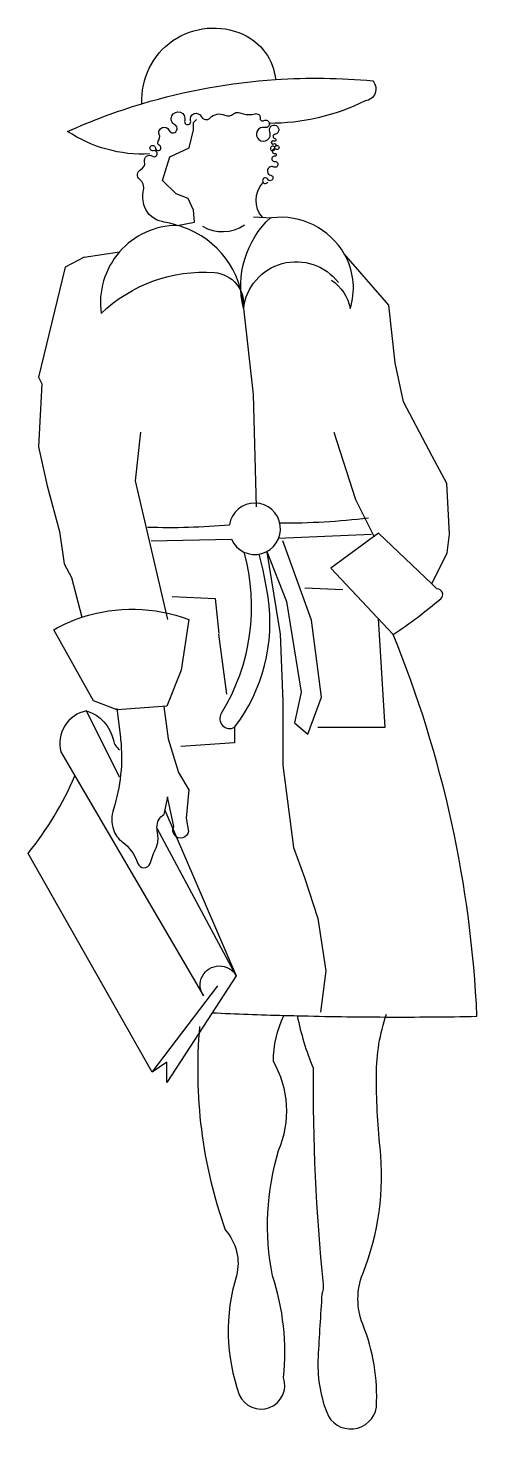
# Model space of a CAD drawing. Extents: x -0.2 to 0.33, y -0.04 to 1.62.
import ezdxf

# ---------------------------------------------------------------- set-up
doc = ezdxf.new("R2010")
doc.units = 0
doc.layers.get('0').update_dxf_attribs({"linetype": 'CONTINUOUS'})

msp = doc.modelspace()

# ---------------------------------------------------------------- linework, layer by layer
for p, q in [((0.0633, 1.3959), (0.0848, 1.3945)), ((-0.033, 0.9462), (0.0178, 0.944)), ((0.1239, 0.9567), (0.1688, 0.9545)), ((0.0178, 0.944), (0.0223, 0.9026))]:
    msp.add_line(p, q)
for points in [[(-0.0687, 1.5297, -0.562718), (0.0508, 1.6118, -0.26827), (0.0893, 1.5583, -0.254795)], [(0.0893, 1.5583, -0.040192), (0.2043, 1.5567, -0.621823), (0.1953, 1.5331, -0.118444), (0.0813, 1.5064, 1.026738)], [(-0.0687, 1.5297, -0.056193), (0.0893, 1.5583, -0.621823)], [(-0.0597, 1.4702, -0.162226), (-0.1567, 1.4969, -0.032791), (-0.0687, 1.5297, -0.621823)], [(-0.0564, 1.4675, 1.561113), (-0.0553, 1.474, -2.786432), (-0.0529, 1.4773, 1.76916), (-0.0483, 1.4805, -0.490082), (-0.0495, 1.4854, 0.268185), (-0.0483, 1.4934, -0.981589), (-0.0368, 1.4982, 1.408048), (-0.0298, 1.5047, -2.107293), (-0.0182, 1.5096, 1.334408), (-0.0112, 1.5096, -0.926489), (0.0015, 1.5144, 0.529859), (0.0119, 1.5128, -0.32645), (0.0293, 1.516, 0.312639), (0.0397, 1.5177, -0.255299), (0.0455, 1.5192, -0.013695), (0.0513, 1.5177, 0.145728), (0.0651, 1.5177, -0.538721), (0.071, 1.5128, 0.60866), (0.0756, 1.5096, -0.523606), (0.0821, 1.5064, 4.187908)], [(0.0821, 1.5064, -0.526319), (0.0768, 1.5015, 4.187908), (0.0825, 1.4967, -2.932403), (0.0884, 1.4934, 0.859194), (0.0884, 1.4886, -1.227141), (0.0872, 1.4854, 1.802393), (0.0872, 1.4822, -1.802393), (0.0872, 1.4789, 5.049765), (0.0884, 1.4773, -5.049765), (0.0895, 1.4757, 1.403649), (0.0884, 1.4708, -1.114047), (0.0884, 1.4675, 1.114047), (0.0884, 1.4612, -1.343057), (0.0872, 1.4547, 1.142598), (0.0837, 1.445, -1.54917), (0.0802, 1.4402, 3.803991), (0.0802, 1.4369, 0.262882)], [(-0.0269, 1.3856, 0.025235), (-0.0448, 1.3901, -0.26325), (-0.0657, 1.4078, -0.145126), (-0.0669, 1.4272, 0.293454), (-0.0715, 1.4402, -0.559987), (-0.0703, 1.4515, 0.354229), (-0.0657, 1.4612, -0.687403), (-0.0564, 1.4675, 1.561113)], [(0.0738, 1.3952, -0.376523), (0.0741, 1.4359, 1.114362)], [(0.0513, 1.2877, -0.272972), (0.0837, 1.395, -3.614093)], [(0.1706, 1.3518, 0.302757), (0.0848, 1.3945, 1.623198)], [(-0.0269, 1.3856, 0.215284), (-0.0954, 1.3542, -0.214218)], [(0.0513, 1.2877, 0.308657), (-0.0205, 1.3836, 0.009128), (-0.0269, 1.3856, -0.26325)], [(0.0028, 1.3847, 0.288982), (0.0526, 1.3861, -0.283433)], [(-0.0954, 1.3542, 0.217187), (-0.117, 1.2813, -0.214218), (0.0169, 1.3298, -0.430237), (0.0513, 1.2875, -0.671493), (0.1637, 1.3179, -3.607572)], [(0.1556, 1.3207, -0.198825), (0.1776, 1.2871, 0.1987), (0.1726, 1.3483, 0.011686), (0.1706, 1.3518, 1.623198)], [(-0.0621, 1.0285, 0.0295), (0.0348, 1.0313, -5.453128)], [(0.0945, 1.0335, 0.032322), (0.1991, 1.0395, -5.488473)], [(0.0517, 0.9989, -0.208274), (0.0251, 0.8079, 0.774998), (0.0409, 0.7916, 0.202459), (0.0804, 0.9457, 0.02764), (0.0699, 0.9965, -6.491823)], [(0.2285, 0.9013, 0.025526), (0.2847, 0.9435, 0.707014), (0.2803, 0.9554), (0.2741, 0.9613)], [(-0.1399, 0.9217, -0.17046), (-0.0134, 0.9193), (-0.0223, 0.859), (-0.0393, 0.8167), (-0.0981, 0.8122)], [(-0.0981, 0.8122), (-0.1259, 0.8229), (-0.1732, 0.907, -0.047824), (-0.1399, 0.9217)], [(0.2194, 0.4486, 0.005454), (0.3276, 0.4494, 0.086183), (0.2285, 0.9013, 0.025526)], [(-0.0984, 0.8136), (-0.0943, 0.7793, -0.002743), (-0.094, 0.7771, 0.156621)], [(-0.0428, 0.8163), (-0.0377, 0.7779), (-0.0254, 0.7379), (-0.0131, 0.7176), (-0.0166, 0.6841), (-0.0137, 0.6683, -1.200225), (-0.0311, 0.674), (-0.0387, 0.7092), (-0.0427, 0.6885)], [(-0.1344, 0.811, 0.433089), (-0.1647, 0.7625), (-0.148, 0.7339, -1.040235)], [(-0.1344, 0.811, -0.272235), (-0.1025, 0.7762, 0.179322), (-0.0952, 0.7647, -0.244607)], [(-0.0955, 0.7326), (-0.1344, 0.811, 0.433089)], [(-0.094, 0.7771, -0.104596), (-0.1025, 0.6947, 0.156621), (-0.1025, 0.6705, 0.156946), (-0.0921, 0.6559, -0.156946), (-0.0737, 0.6304, 0.729176), (-0.0592, 0.6304, -0.031735), (-0.052, 0.6489, 0.160699), (-0.0501, 0.6647, -0.043525), (-0.051, 0.6731, -0.267641), (-0.0427, 0.6885, 0.140261)], [(-0.0011, 0.4298), (-0.0393, 0.371), (-0.0393, 0.3952), (-0.0567, 0.3833), (-0.2035, 0.6423, 0.065998), (-0.148, 0.7339, -3.025102)], [(-0.148, 0.7339), (0.0039, 0.4736, -1.040235), (0.0428, 0.4974), (-0.0011, 0.4298)], [(-0.0005, 0.4375, 0.108325), (0.0298, 0.1966, -0.252862), (0.043, 0.1424, 0.159071), (0.0463, 0.0015, 0.962765), (0.0987, 0.0217, 0.106087), (0.0857, 0.1424, -0.12228), (0.093, 0.2907, 0.236564), (0.0867, 0.396, -0.113151), (0.0993, 0.4505, -7.822926)], [(0.0143, 0.4536, 0.004283), (0.0993, 0.4505, 0.086183)], [(0.0993, 0.4505, 0.000791), (0.115, 0.4501, 0.086183)], [(0.115, 0.4501, 0.04749), (0.1337, 0.3883, 0.026065), (0.1455, 0.1323, -0.102899), (0.1442, 0.1204, 21.493605)], [(0.115, 0.4501, 0.00526), (0.2194, 0.4486, 0.086183)], [(0.1442, 0.1204, 0.004516), (0.1396, 0.0461, 0.104746), (0.1498, -0.0193, 0.767493), (0.2087, -0.0133, 0.107479), (0.1925, 0.0851, -0.190814), (0.1925, 0.1445, 0.121006), (0.213, 0.2942, -0.027086), (0.2087, 0.3802, -0.079512), (0.2204, 0.4519, -3.423507)]]:
    msp.add_lwpolyline(points, format="xyb")
for points in [[(-0.0269, 1.3856), (-0.0066, 1.3895), (-0.0079, 1.4036), (-0.0141, 1.4176), (-0.0281, 1.423), (-0.0445, 1.4388), (-0.0356, 1.4669), (-0.0129, 1.4775), (-0.0079, 1.4987), (-0.0079, 1.5074), (-0.0041, 1.511)], [(-0.1372, 1.3479), (-0.1596, 1.3361), (-0.1913, 1.2059), (-0.1871, 1.1979), (-0.191, 1.1237), (-0.181, 1.0775), (-0.1665, 1.0232), (-0.1609, 0.9852), (-0.1523, 0.969), (-0.1399, 0.9217)], [(-0.1372, 1.3479), (-0.0954, 1.3542)], [(0.2741, 0.9613), (0.2922, 0.998), (0.295, 1.02), (0.2918, 1.0801), (0.2748, 1.1124), (0.2408, 1.1767), (0.2307, 1.2231), (0.2233, 1.2913), (0.1706, 1.3518)], [(0.0513, 1.2877), (0.063, 1.1853), (0.0665, 1.0523)], [(-0.0703, 1.1408), (-0.0766, 1.0831), (-0.0384, 0.9193)], [(0.1584, 1.1408), (0.1839, 1.0611), (0.206, 1.0171)], [(-0.058, 1.0122), (0.0371, 1.0141)], [(0.0792, 0.9998), (0.1022, 0.9405), (0.1198, 0.833), (0.1119, 0.7969), (0.1277, 0.7832), (0.1435, 0.8273), (0.1318, 0.9184), (0.098, 1.0122)], [(0.0926, 1.0154), (0.2029, 1.0202)], [(0.2741, 0.9613), (0.2111, 1.0215), (0.1549, 0.9797), (0.2285, 0.9013)], [(0.0791, 0.999), (0.0949, 0.9017), (0.098, 0.822), (0.098, 0.7467), (0.1107, 0.6493), (0.1236, 0.6137), (0.1394, 0.5652), (0.1489, 0.5031), (0.1426, 0.4542)], [(0.2107, 0.9202), (0.2187, 0.7911), (0.1394, 0.7911)], [(0.0219, 0.9017), (0.0314, 0.8308)], [(0.0409, 0.7911), (0.0409, 0.7731), (-0.0226, 0.7687)], [(-0.0415, 0.6934), (0.0428, 0.4974)], [(0.0428, 0.4974), (-0.0509, 0.6716)], [(-0.0567, 0.3833), (0.021, 0.4855)]]:
    msp.add_lwpolyline(points)
msp.add_arc((0.0648, 1.0265), 0.0304, 204.2033, 170.9765)

doc.saveas('drawing.dxf')
